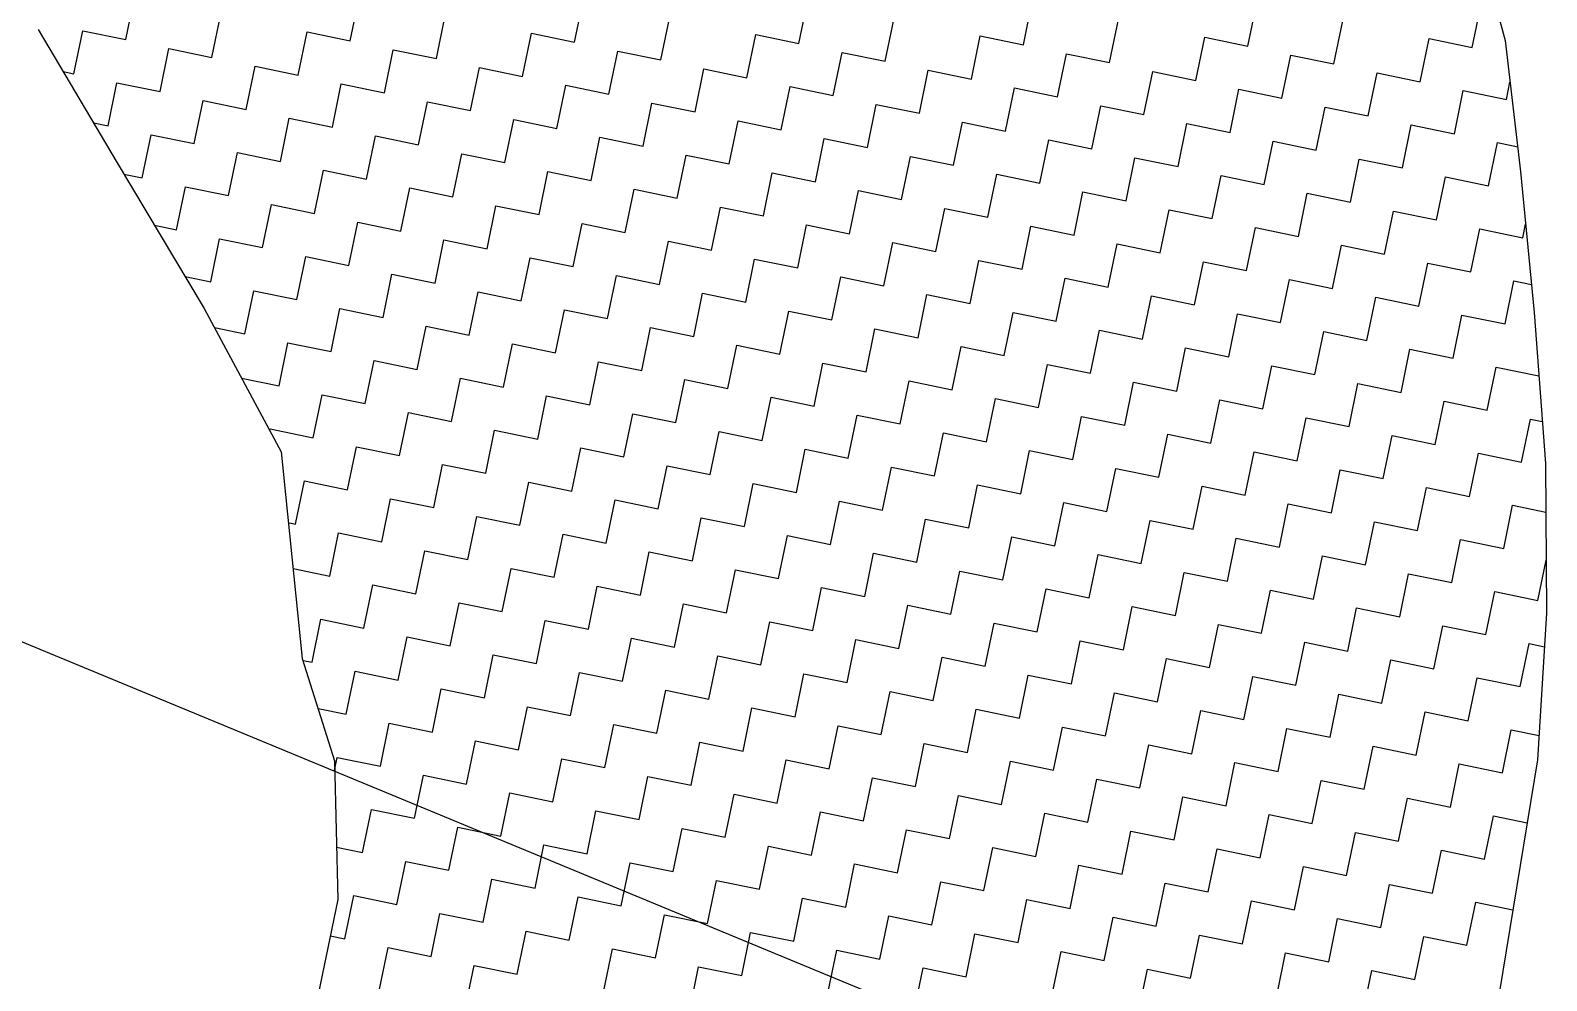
# Model space of a CAD drawing. Header units: metres. Extents: x 280043 to 281054, y 2047152 to 2048652.
# Drawn here: x 280741.4 to 280826.8, y 2048260.3 to 2048313.7 of the extents above; entities that cross this region are included whole.
import ezdxf

# ---------------------------------------------------------------- set-up
doc = ezdxf.new("R2010")
doc.units = ezdxf.units.M
doc.layers.add('POLY_HATCH', color=12, linetype='Continuous')
doc.layers.add('POLY_PARCEL', color=6, linetype='Continuous')

msp = doc.modelspace()

# ---------------------------------------------------------------- linework, layer by layer
at = {"layer": 'POLY_HATCH'}
for p, q in [((280822.395, 2048320.756), (280824.42, 2048313.16)), ((280741.894, 2048313.775), (280746.335, 2048306.279)), ((280824.42, 2048313.16), (280825.297, 2048305.8)), ((280746.335, 2048306.279), (280751.232, 2048298.09)), ((280825.297, 2048305.8), (280826.056, 2048297.866)), ((280751.232, 2048298.09), (280755.554, 2048290.02)), ((280826.056, 2048297.866), (280826.697, 2048289.359)), ((280755.554, 2048290.02), (280756.752, 2048278.407)), ((280826.697, 2048289.359), (280826.763, 2048280.969)), ((280826.763, 2048280.969), (280826.256, 2048272.699)), ((280756.752, 2048278.407), (280758.558, 2048272.65)), ((280758.558, 2048272.65), (280758.743, 2048264.835)), ((280826.256, 2048272.699), (280823.873, 2048258.234)), ((280758.743, 2048264.835), (280756.968, 2048256.227))]:
    msp.add_line(p, q, dxfattribs=at)
at = {"layer": 'POLY_HATCH', "linetype": 'Continuous'}
for p, q in [((280746.82, 2048313.213), (280747.32, 2048315.638)), ((280759.445, 2048313.139), (280759.945, 2048315.564)), ((280772.071, 2048313.064), (280772.571, 2048315.489)), ((280784.696, 2048312.99), (280785.196, 2048315.415)), ((280797.321, 2048312.915), (280797.821, 2048315.341)), ((280751.67, 2048312.213), (280752.17, 2048314.638)), ((280764.296, 2048312.139), (280764.795, 2048314.564)), ((280776.921, 2048312.065), (280777.421, 2048314.49)), ((280809.947, 2048312.841), (280810.447, 2048315.266)), ((280822.572, 2048312.767), (280823.072, 2048315.192)), ((280743.895, 2048311.288), (280744.395, 2048313.713)), ((280744.395, 2048313.713), (280746.82, 2048313.213)), ((280756.52, 2048311.214), (280757.02, 2048313.639)), ((280757.02, 2048313.639), (280759.445, 2048313.139)), ((280789.546, 2048311.99), (280790.046, 2048314.415)), ((280802.171, 2048311.916), (280802.671, 2048314.341)), ((280814.797, 2048311.841), (280815.297, 2048314.266)), ((280769.146, 2048311.139), (280769.646, 2048313.564)), ((280769.646, 2048313.564), (280772.071, 2048313.064)), ((280781.771, 2048311.065), (280782.271, 2048313.49)), ((280782.271, 2048313.49), (280784.696, 2048312.99)), ((280794.396, 2048310.99), (280794.896, 2048313.415)), ((280794.896, 2048313.415), (280797.321, 2048312.915)), ((280807.022, 2048310.916), (280807.522, 2048313.341)), ((280807.522, 2048313.341), (280809.947, 2048312.841)), ((280819.647, 2048310.841), (280820.147, 2048313.266)), ((280820.147, 2048313.266), (280822.572, 2048312.767)), ((280748.745, 2048310.288), (280749.245, 2048312.713)), ((280749.245, 2048312.713), (280751.67, 2048312.213)), ((280761.371, 2048310.214), (280761.87, 2048312.639)), ((280761.87, 2048312.639), (280764.296, 2048312.139)), ((280773.996, 2048310.139), (280774.496, 2048312.564)), ((280774.496, 2048312.564), (280776.921, 2048312.065)), ((280786.621, 2048310.065), (280787.121, 2048312.49)), ((280787.121, 2048312.49), (280789.546, 2048311.99)), ((280799.247, 2048309.99), (280799.746, 2048312.416)), ((280799.746, 2048312.416), (280802.171, 2048311.916)), ((280811.872, 2048309.916), (280812.372, 2048312.341)), ((280812.372, 2048312.341), (280814.797, 2048311.841)), ((280743.294, 2048311.412), (280743.895, 2048311.288)), ((280753.595, 2048309.288), (280754.095, 2048311.713)), ((280754.095, 2048311.713), (280756.52, 2048311.214)), ((280766.221, 2048309.214), (280766.721, 2048311.639)), ((280766.721, 2048311.639), (280769.146, 2048311.139)), ((280778.846, 2048309.14), (280779.346, 2048311.565)), ((280779.346, 2048311.565), (280781.771, 2048311.065)), ((280791.471, 2048309.065), (280791.971, 2048311.49)), ((280791.971, 2048311.49), (280794.396, 2048310.99)), ((280804.097, 2048308.991), (280804.597, 2048311.416)), ((280804.597, 2048311.416), (280807.022, 2048310.916)), ((280816.722, 2048308.916), (280817.222, 2048311.341)), ((280817.222, 2048311.341), (280819.647, 2048310.841)), ((280745.82, 2048308.363), (280746.32, 2048310.788)), ((280746.32, 2048310.788), (280748.745, 2048310.288)), ((280758.446, 2048308.289), (280758.946, 2048310.714)), ((280758.946, 2048310.714), (280761.371, 2048310.214)), ((280771.071, 2048308.214), (280771.571, 2048310.639)), ((280771.571, 2048310.639), (280773.996, 2048310.139)), ((280783.696, 2048308.14), (280784.196, 2048310.565)), ((280784.196, 2048310.565), (280786.621, 2048310.065)), ((280796.322, 2048308.065), (280796.821, 2048310.49)), ((280796.821, 2048310.49), (280799.247, 2048309.99)), ((280808.947, 2048307.991), (280809.447, 2048310.416)), ((280809.447, 2048310.416), (280811.872, 2048309.916)), ((280821.572, 2048307.916), (280822.072, 2048310.341)), ((280822.072, 2048310.341), (280824.497, 2048309.842)), ((280824.497, 2048309.842), (280824.699, 2048310.821)), ((280750.67, 2048307.363), (280751.17, 2048309.788)), ((280751.17, 2048309.788), (280753.595, 2048309.288)), ((280763.296, 2048307.289), (280763.796, 2048309.714)), ((280763.796, 2048309.714), (280766.221, 2048309.214)), ((280775.921, 2048307.214), (280776.421, 2048309.639)), ((280776.421, 2048309.639), (280778.846, 2048309.14)), ((280788.546, 2048307.14), (280789.046, 2048309.565)), ((280789.046, 2048309.565), (280791.471, 2048309.065)), ((280801.172, 2048307.065), (280801.672, 2048309.491)), ((280801.672, 2048309.491), (280804.097, 2048308.991)), ((280813.797, 2048306.991), (280814.297, 2048309.416)), ((280814.297, 2048309.416), (280816.722, 2048308.916)), ((280745, 2048308.532), (280745.82, 2048308.363)), ((280755.521, 2048306.363), (280756.021, 2048308.788)), ((280756.021, 2048308.788), (280758.446, 2048308.289)), ((280768.146, 2048306.289), (280768.646, 2048308.714)), ((280768.646, 2048308.714), (280771.071, 2048308.214)), ((280780.771, 2048306.215), (280781.271, 2048308.64)), ((280781.271, 2048308.64), (280783.696, 2048308.14)), ((280793.397, 2048306.14), (280793.896, 2048308.565)), ((280793.896, 2048308.565), (280796.322, 2048308.065)), ((280806.022, 2048306.066), (280806.522, 2048308.491)), ((280806.522, 2048308.491), (280808.947, 2048307.991)), ((280747.745, 2048305.438), (280748.245, 2048307.863)), ((280748.245, 2048307.863), (280750.67, 2048307.363)), ((280760.371, 2048305.364), (280760.871, 2048307.789)), ((280760.871, 2048307.789), (280763.296, 2048307.289)), ((280772.996, 2048305.289), (280773.496, 2048307.714)), ((280773.496, 2048307.714), (280775.921, 2048307.214)), ((280785.621, 2048305.215), (280786.121, 2048307.64)), ((280786.121, 2048307.64), (280788.546, 2048307.14)), ((280818.647, 2048305.991), (280819.147, 2048308.416)), ((280819.147, 2048308.416), (280821.572, 2048307.916)), ((280752.596, 2048304.438), (280753.096, 2048306.863)), ((280753.096, 2048306.863), (280755.521, 2048306.363)), ((280765.221, 2048304.364), (280765.721, 2048306.789)), ((280765.721, 2048306.789), (280768.146, 2048306.289)), ((280798.247, 2048305.14), (280798.747, 2048307.565)), ((280798.747, 2048307.565), (280801.172, 2048307.065)), ((280810.872, 2048305.066), (280811.372, 2048307.491)), ((280811.372, 2048307.491), (280813.797, 2048306.991)), ((280823.497, 2048304.991), (280823.997, 2048307.416)), ((280823.997, 2048307.416), (280825.133, 2048307.182)), ((280777.846, 2048304.289), (280778.346, 2048306.714)), ((280778.346, 2048306.714), (280780.771, 2048306.215)), ((280790.472, 2048304.215), (280790.971, 2048306.64)), ((280790.971, 2048306.64), (280793.397, 2048306.14)), ((280803.097, 2048304.14), (280803.597, 2048306.566)), ((280803.597, 2048306.566), (280806.022, 2048306.066)), ((280815.722, 2048304.066), (280816.222, 2048306.491)), ((280816.222, 2048306.491), (280818.647, 2048305.991)), ((280746.71, 2048305.651), (280747.745, 2048305.438)), ((280757.446, 2048303.438), (280757.946, 2048305.864)), ((280757.946, 2048305.864), (280760.371, 2048305.364)), ((280770.071, 2048303.364), (280770.571, 2048305.789)), ((280770.571, 2048305.789), (280772.996, 2048305.289)), ((280782.696, 2048303.29), (280783.196, 2048305.715)), ((280783.196, 2048305.715), (280785.621, 2048305.215)), ((280795.322, 2048303.215), (280795.822, 2048305.64)), ((280795.822, 2048305.64), (280798.247, 2048305.14)), ((280807.947, 2048303.141), (280808.447, 2048305.566)), ((280808.447, 2048305.566), (280810.872, 2048305.066)), ((280820.572, 2048303.066), (280821.072, 2048305.491)), ((280821.072, 2048305.491), (280823.497, 2048304.991)), ((280749.671, 2048302.513), (280750.171, 2048304.938)), ((280750.171, 2048304.938), (280752.596, 2048304.438)), ((280762.296, 2048302.439), (280762.796, 2048304.864)), ((280762.796, 2048304.864), (280765.221, 2048304.364)), ((280774.921, 2048302.364), (280775.421, 2048304.789)), ((280775.421, 2048304.789), (280777.846, 2048304.289)), ((280787.547, 2048302.29), (280788.046, 2048304.715)), ((280788.046, 2048304.715), (280790.472, 2048304.215)), ((280800.172, 2048302.215), (280800.672, 2048304.64)), ((280800.672, 2048304.64), (280803.097, 2048304.14)), ((280812.797, 2048302.141), (280813.297, 2048304.566)), ((280813.297, 2048304.566), (280815.722, 2048304.066)), ((280754.521, 2048301.513), (280755.021, 2048303.938)), ((280755.021, 2048303.938), (280757.446, 2048303.438)), ((280767.146, 2048301.439), (280767.646, 2048303.864)), ((280767.646, 2048303.864), (280770.071, 2048303.364)), ((280779.771, 2048301.364), (280780.271, 2048303.789)), ((280780.271, 2048303.789), (280782.696, 2048303.29)), ((280792.397, 2048301.29), (280792.897, 2048303.715)), ((280792.897, 2048303.715), (280795.322, 2048303.215)), ((280805.022, 2048301.215), (280805.522, 2048303.641)), ((280805.522, 2048303.641), (280807.947, 2048303.141)), ((280817.647, 2048301.141), (280818.147, 2048303.566)), ((280818.147, 2048303.566), (280820.572, 2048303.066)), ((280748.435, 2048302.768), (280749.671, 2048302.513)), ((280759.371, 2048300.513), (280759.871, 2048302.939)), ((280759.871, 2048302.939), (280762.296, 2048302.439)), ((280771.996, 2048300.439), (280772.496, 2048302.864)), ((280772.496, 2048302.864), (280774.921, 2048302.364)), ((280784.622, 2048300.365), (280785.121, 2048302.79)), ((280785.121, 2048302.79), (280787.547, 2048302.29)), ((280797.247, 2048300.29), (280797.747, 2048302.715)), ((280797.747, 2048302.715), (280800.172, 2048302.215)), ((280809.872, 2048300.216), (280810.372, 2048302.641)), ((280810.372, 2048302.641), (280812.797, 2048302.141)), ((280822.498, 2048300.141), (280822.997, 2048302.566)), ((280822.997, 2048302.566), (280825.423, 2048302.066)), ((280825.423, 2048302.066), (280825.581, 2048302.835)), ((280751.596, 2048299.588), (280752.096, 2048302.013)), ((280752.096, 2048302.013), (280754.521, 2048301.513)), ((280764.221, 2048299.514), (280764.721, 2048301.939)), ((280764.721, 2048301.939), (280767.146, 2048301.439)), ((280776.846, 2048299.439), (280777.346, 2048301.864)), ((280777.346, 2048301.864), (280779.771, 2048301.364)), ((280789.472, 2048299.365), (280789.972, 2048301.79)), ((280789.972, 2048301.79), (280792.397, 2048301.29)), ((280802.097, 2048299.29), (280802.597, 2048301.715)), ((280802.597, 2048301.715), (280805.022, 2048301.215)), ((280814.722, 2048299.216), (280815.222, 2048301.641)), ((280815.222, 2048301.641), (280817.647, 2048301.141)), ((280756.446, 2048298.588), (280756.946, 2048301.013)), ((280756.946, 2048301.013), (280759.371, 2048300.513)), ((280769.071, 2048298.514), (280769.571, 2048300.939)), ((280769.571, 2048300.939), (280771.996, 2048300.439)), ((280781.697, 2048298.439), (280782.197, 2048300.864)), ((280782.197, 2048300.864), (280784.622, 2048300.365)), ((280794.322, 2048298.365), (280794.822, 2048300.79)), ((280794.822, 2048300.79), (280797.247, 2048300.29)), ((280761.296, 2048297.588), (280761.796, 2048300.014)), ((280761.796, 2048300.014), (280764.221, 2048299.514)), ((280773.921, 2048297.514), (280774.421, 2048299.939)), ((280774.421, 2048299.939), (280776.846, 2048299.439)), ((280806.947, 2048298.291), (280807.447, 2048300.716)), ((280807.447, 2048300.716), (280809.872, 2048300.216)), ((280819.573, 2048298.216), (280820.072, 2048300.641)), ((280820.072, 2048300.641), (280822.498, 2048300.141)), ((280750.159, 2048299.884), (280751.596, 2048299.588)), ((280753.521, 2048296.663), (280754.021, 2048299.088)), ((280754.021, 2048299.088), (280756.446, 2048298.588)), ((280786.547, 2048297.44), (280787.047, 2048299.865)), ((280787.047, 2048299.865), (280789.472, 2048299.365)), ((280799.172, 2048297.365), (280799.672, 2048299.79)), ((280799.672, 2048299.79), (280802.097, 2048299.29)), ((280811.797, 2048297.291), (280812.297, 2048299.716)), ((280812.297, 2048299.716), (280814.722, 2048299.216)), ((280824.423, 2048297.216), (280824.923, 2048299.641)), ((280824.923, 2048299.641), (280825.906, 2048299.439)), ((280766.146, 2048296.589), (280766.646, 2048299.014)), ((280766.646, 2048299.014), (280769.071, 2048298.514)), ((280778.772, 2048296.514), (280779.272, 2048298.939)), ((280779.272, 2048298.939), (280781.697, 2048298.439)), ((280791.397, 2048296.44), (280791.897, 2048298.865)), ((280791.897, 2048298.865), (280794.322, 2048298.365)), ((280804.022, 2048296.365), (280804.522, 2048298.79)), ((280804.522, 2048298.79), (280806.947, 2048298.291)), ((280816.648, 2048296.291), (280817.147, 2048298.716)), ((280817.147, 2048298.716), (280819.573, 2048298.216)), ((280758.371, 2048295.663), (280758.871, 2048298.088)), ((280758.871, 2048298.088), (280761.296, 2048297.588)), ((280770.996, 2048295.589), (280771.496, 2048298.014)), ((280771.496, 2048298.014), (280773.921, 2048297.514)), ((280783.622, 2048295.514), (280784.122, 2048297.939)), ((280784.122, 2048297.939), (280786.547, 2048297.44)), ((280796.247, 2048295.44), (280796.747, 2048297.865)), ((280796.747, 2048297.865), (280799.172, 2048297.365)), ((280808.872, 2048295.366), (280809.372, 2048297.791)), ((280809.372, 2048297.791), (280811.797, 2048297.291)), ((280821.498, 2048295.291), (280821.998, 2048297.716)), ((280821.998, 2048297.716), (280824.423, 2048297.216)), ((280751.807, 2048297.016), (280753.521, 2048296.663)), ((280763.221, 2048294.663), (280763.721, 2048297.089)), ((280763.721, 2048297.089), (280766.146, 2048296.589)), ((280775.847, 2048294.589), (280776.347, 2048297.014)), ((280776.347, 2048297.014), (280778.772, 2048296.514)), ((280788.472, 2048294.515), (280788.972, 2048296.94)), ((280788.972, 2048296.94), (280791.397, 2048296.44)), ((280801.097, 2048294.44), (280801.597, 2048296.865)), ((280801.597, 2048296.865), (280804.022, 2048296.365)), ((280813.723, 2048294.366), (280814.222, 2048296.791)), ((280814.222, 2048296.791), (280816.648, 2048296.291)), ((280755.446, 2048293.738), (280755.946, 2048296.163)), ((280755.946, 2048296.163), (280758.371, 2048295.663)), ((280768.071, 2048293.664), (280768.571, 2048296.089)), ((280768.571, 2048296.089), (280770.996, 2048295.589)), ((280780.697, 2048293.589), (280781.197, 2048296.014)), ((280781.197, 2048296.014), (280783.622, 2048295.514)), ((280793.322, 2048293.515), (280793.822, 2048295.94)), ((280793.822, 2048295.94), (280796.247, 2048295.44)), ((280805.947, 2048293.44), (280806.447, 2048295.865)), ((280806.447, 2048295.865), (280808.872, 2048295.366)), ((280818.573, 2048293.366), (280819.073, 2048295.791)), ((280819.073, 2048295.791), (280821.498, 2048295.291)), ((280760.296, 2048292.738), (280760.796, 2048295.163)), ((280760.796, 2048295.163), (280763.221, 2048294.663)), ((280772.922, 2048292.664), (280773.422, 2048295.089)), ((280773.422, 2048295.089), (280775.847, 2048294.589)), ((280785.547, 2048292.589), (280786.047, 2048295.015)), ((280786.047, 2048295.015), (280788.472, 2048294.515)), ((280798.172, 2048292.515), (280798.672, 2048294.94)), ((280798.672, 2048294.94), (280801.097, 2048294.44)), ((280810.798, 2048292.441), (280811.297, 2048294.866)), ((280811.297, 2048294.866), (280813.723, 2048294.366)), ((280753.329, 2048294.175), (280755.446, 2048293.738)), ((280765.146, 2048291.738), (280765.646, 2048294.164)), ((280765.646, 2048294.164), (280768.071, 2048293.664)), ((280777.772, 2048291.664), (280778.272, 2048294.089)), ((280778.272, 2048294.089), (280780.697, 2048293.589)), ((280790.397, 2048291.59), (280790.897, 2048294.015)), ((280790.897, 2048294.015), (280793.322, 2048293.515)), ((280823.423, 2048292.366), (280823.923, 2048294.791)), ((280823.923, 2048294.791), (280826.325, 2048294.296)), ((280757.371, 2048290.813), (280757.871, 2048293.238)), ((280757.871, 2048293.238), (280760.296, 2048292.738)), ((280769.997, 2048290.739), (280770.497, 2048293.164)), ((280770.497, 2048293.164), (280772.922, 2048292.664)), ((280803.022, 2048291.515), (280803.522, 2048293.94)), ((280803.522, 2048293.94), (280805.947, 2048293.44)), ((280815.648, 2048291.441), (280816.148, 2048293.866)), ((280816.148, 2048293.866), (280818.573, 2048293.366)), ((280782.622, 2048290.664), (280783.122, 2048293.089)), ((280783.122, 2048293.089), (280785.547, 2048292.589)), ((280795.247, 2048290.59), (280795.747, 2048293.015)), ((280795.747, 2048293.015), (280798.172, 2048292.515)), ((280807.873, 2048290.515), (280808.372, 2048292.94)), ((280808.372, 2048292.94), (280810.798, 2048292.441)), ((280820.498, 2048290.441), (280820.998, 2048292.866)), ((280820.998, 2048292.866), (280823.423, 2048292.366)), ((280762.222, 2048289.813), (280762.721, 2048292.238)), ((280762.721, 2048292.238), (280765.146, 2048291.738)), ((280774.847, 2048289.739), (280775.347, 2048292.164)), ((280775.347, 2048292.164), (280777.772, 2048291.664)), ((280787.472, 2048289.664), (280787.972, 2048292.09)), ((280787.972, 2048292.09), (280790.397, 2048291.59)), ((280800.097, 2048289.59), (280800.597, 2048292.015)), ((280800.597, 2048292.015), (280803.022, 2048291.515)), ((280812.723, 2048289.516), (280813.223, 2048291.941)), ((280813.223, 2048291.941), (280815.648, 2048291.441)), ((280825.348, 2048289.441), (280825.848, 2048291.866)), ((280825.848, 2048291.866), (280826.519, 2048291.728)), ((280754.923, 2048291.199), (280754.946, 2048291.313)), ((280754.946, 2048291.313), (280757.371, 2048290.813)), ((280767.072, 2048288.814), (280767.572, 2048291.239)), ((280767.572, 2048291.239), (280769.997, 2048290.739)), ((280779.697, 2048288.739), (280780.197, 2048291.164)), ((280780.197, 2048291.164), (280782.622, 2048290.664)), ((280792.322, 2048288.665), (280792.822, 2048291.09)), ((280792.822, 2048291.09), (280795.247, 2048290.59)), ((280804.948, 2048288.59), (280805.448, 2048291.015)), ((280805.448, 2048291.015), (280807.873, 2048290.515)), ((280817.573, 2048288.516), (280818.073, 2048290.941)), ((280818.073, 2048290.941), (280820.498, 2048290.441)), ((280759.297, 2048287.888), (280759.796, 2048290.313)), ((280759.796, 2048290.313), (280762.222, 2048289.813)), ((280771.922, 2048287.814), (280772.422, 2048290.239)), ((280772.422, 2048290.239), (280774.847, 2048289.739)), ((280784.547, 2048287.739), (280785.047, 2048290.164)), ((280785.047, 2048290.164), (280787.472, 2048289.664)), ((280797.172, 2048287.665), (280797.672, 2048290.09)), ((280797.672, 2048290.09), (280800.097, 2048289.59)), ((280809.798, 2048287.59), (280810.298, 2048290.015)), ((280810.298, 2048290.015), (280812.723, 2048289.516)), ((280822.423, 2048287.516), (280822.923, 2048289.941)), ((280822.923, 2048289.941), (280825.348, 2048289.441)), ((280764.147, 2048286.888), (280764.647, 2048289.313)), ((280764.647, 2048289.313), (280767.072, 2048288.814)), ((280776.772, 2048286.814), (280777.272, 2048289.239)), ((280777.272, 2048289.239), (280779.697, 2048288.739)), ((280789.397, 2048286.739), (280789.897, 2048289.165)), ((280789.897, 2048289.165), (280792.322, 2048288.665)), ((280802.023, 2048286.665), (280802.523, 2048289.09)), ((280802.523, 2048289.09), (280804.948, 2048288.59)), ((280814.648, 2048286.591), (280815.148, 2048289.016)), ((280815.148, 2048289.016), (280817.573, 2048288.516)), ((280756.372, 2048285.963), (280756.871, 2048288.388)), ((280756.871, 2048288.388), (280759.297, 2048287.888)), ((280768.997, 2048285.889), (280769.497, 2048288.314)), ((280769.497, 2048288.314), (280771.922, 2048287.814)), ((280781.622, 2048285.814), (280782.122, 2048288.239)), ((280782.122, 2048288.239), (280784.547, 2048287.739)), ((280794.247, 2048285.74), (280794.747, 2048288.165)), ((280794.747, 2048288.165), (280797.172, 2048287.665)), ((280806.873, 2048285.665), (280807.373, 2048288.09)), ((280807.373, 2048288.09), (280809.798, 2048287.59)), ((280819.498, 2048285.591), (280819.998, 2048288.016)), ((280819.998, 2048288.016), (280822.423, 2048287.516)), ((280761.222, 2048284.963), (280761.722, 2048287.388)), ((280761.722, 2048287.388), (280764.147, 2048286.888)), ((280773.847, 2048284.889), (280774.347, 2048287.314)), ((280774.347, 2048287.314), (280776.772, 2048286.814)), ((280786.472, 2048284.814), (280786.972, 2048287.239)), ((280786.972, 2048287.239), (280789.397, 2048286.739)), ((280799.098, 2048284.74), (280799.598, 2048287.165)), ((280799.598, 2048287.165), (280802.023, 2048286.665)), ((280766.072, 2048283.963), (280766.572, 2048286.388)), ((280766.572, 2048286.388), (280768.997, 2048285.889)), ((280778.697, 2048283.889), (280779.197, 2048286.314)), ((280779.197, 2048286.314), (280781.622, 2048285.814)), ((280811.723, 2048284.665), (280812.223, 2048287.09)), ((280812.223, 2048287.09), (280814.648, 2048286.591)), ((280824.348, 2048284.591), (280824.848, 2048287.016)), ((280824.848, 2048287.016), (280826.719, 2048286.63)), ((280755.964, 2048286.047), (280756.372, 2048285.963)), ((280758.297, 2048283.038), (280758.797, 2048285.463)), ((280758.797, 2048285.463), (280761.222, 2048284.963)), ((280791.322, 2048283.814), (280791.822, 2048286.24)), ((280791.822, 2048286.24), (280794.247, 2048285.74)), ((280803.948, 2048283.74), (280804.448, 2048286.165)), ((280804.448, 2048286.165), (280806.873, 2048285.665)), ((280816.573, 2048283.666), (280817.073, 2048286.091)), ((280817.073, 2048286.091), (280819.498, 2048285.591)), ((280770.922, 2048282.964), (280771.422, 2048285.389)), ((280771.422, 2048285.389), (280773.847, 2048284.889)), ((280783.547, 2048282.889), (280784.047, 2048285.314)), ((280784.047, 2048285.314), (280786.472, 2048284.814)), ((280796.173, 2048282.815), (280796.673, 2048285.24)), ((280796.673, 2048285.24), (280799.098, 2048284.74)), ((280808.798, 2048282.74), (280809.298, 2048285.165)), ((280809.298, 2048285.165), (280811.723, 2048284.665)), ((280821.423, 2048282.666), (280821.923, 2048285.091)), ((280821.923, 2048285.091), (280824.348, 2048284.591)), ((280763.147, 2048282.038), (280763.647, 2048284.463)), ((280763.647, 2048284.463), (280766.072, 2048283.963)), ((280775.772, 2048281.964), (280776.272, 2048284.389)), ((280776.272, 2048284.389), (280778.697, 2048283.889)), ((280788.398, 2048281.889), (280788.897, 2048284.314)), ((280788.897, 2048284.314), (280791.322, 2048283.814)), ((280801.023, 2048281.815), (280801.523, 2048284.24)), ((280801.523, 2048284.24), (280803.948, 2048283.74)), ((280813.648, 2048281.74), (280814.148, 2048284.165)), ((280814.148, 2048284.165), (280816.573, 2048283.666)), ((280826.273, 2048281.666), (280826.74, 2048283.929)), ((280756.23, 2048283.464), (280758.297, 2048283.038)), ((280767.997, 2048281.038), (280768.497, 2048283.463)), ((280768.497, 2048283.463), (280770.922, 2048282.964)), ((280780.622, 2048280.964), (280781.122, 2048283.389)), ((280781.122, 2048283.389), (280783.547, 2048282.889)), ((280793.248, 2048280.889), (280793.748, 2048283.315)), ((280793.748, 2048283.315), (280796.173, 2048282.815)), ((280805.873, 2048280.815), (280806.373, 2048283.24)), ((280806.373, 2048283.24), (280808.798, 2048282.74)), ((280818.498, 2048280.741), (280818.998, 2048283.166)), ((280818.998, 2048283.166), (280821.423, 2048282.666)), ((280760.222, 2048280.113), (280760.722, 2048282.538)), ((280760.722, 2048282.538), (280763.147, 2048282.038)), ((280772.847, 2048280.039), (280773.347, 2048282.464)), ((280773.347, 2048282.464), (280775.772, 2048281.964)), ((280785.473, 2048279.964), (280785.972, 2048282.389)), ((280785.972, 2048282.389), (280788.398, 2048281.889)), ((280798.098, 2048279.89), (280798.598, 2048282.315)), ((280798.598, 2048282.315), (280801.023, 2048281.815)), ((280810.723, 2048279.815), (280811.223, 2048282.24)), ((280811.223, 2048282.24), (280813.648, 2048281.74)), ((280823.348, 2048279.741), (280823.848, 2048282.166)), ((280823.848, 2048282.166), (280826.273, 2048281.666)), ((280765.072, 2048279.113), (280765.572, 2048281.538)), ((280765.572, 2048281.538), (280767.997, 2048281.038)), ((280777.697, 2048279.039), (280778.197, 2048281.464)), ((280778.197, 2048281.464), (280780.622, 2048280.964)), ((280790.323, 2048278.964), (280790.823, 2048281.389)), ((280790.823, 2048281.389), (280793.248, 2048280.889)), ((280802.948, 2048278.89), (280803.448, 2048281.315)), ((280803.448, 2048281.315), (280805.873, 2048280.815)), ((280815.573, 2048278.815), (280816.073, 2048281.241)), ((280816.073, 2048281.241), (280818.498, 2048280.741)), ((280757.297, 2048278.188), (280757.797, 2048280.613)), ((280757.797, 2048280.613), (280760.222, 2048280.113)), ((280769.922, 2048278.113), (280770.422, 2048280.538)), ((280770.422, 2048280.538), (280772.847, 2048280.039)), ((280782.548, 2048278.039), (280783.047, 2048280.464)), ((280783.047, 2048280.464), (280785.473, 2048279.964)), ((280795.173, 2048277.964), (280795.673, 2048280.39)), ((280795.673, 2048280.39), (280798.098, 2048279.89)), ((280807.798, 2048277.89), (280808.298, 2048280.315)), ((280808.298, 2048280.315), (280810.723, 2048279.815)), ((280762.147, 2048277.188), (280762.647, 2048279.613)), ((280762.647, 2048279.613), (280765.072, 2048279.113)), ((280774.772, 2048277.114), (280775.272, 2048279.539)), ((280775.272, 2048279.539), (280777.697, 2048279.039)), ((280787.398, 2048277.039), (280787.898, 2048279.464)), ((280787.898, 2048279.464), (280790.323, 2048278.964)), ((280820.423, 2048277.816), (280820.923, 2048280.241)), ((280820.923, 2048280.241), (280823.348, 2048279.741)), ((280766.997, 2048276.188), (280767.497, 2048278.613)), ((280767.497, 2048278.613), (280769.922, 2048278.113)), ((280800.023, 2048276.965), (280800.523, 2048279.39)), ((280800.523, 2048279.39), (280802.948, 2048278.89)), ((280812.648, 2048276.89), (280813.148, 2048279.315)), ((280813.148, 2048279.315), (280815.573, 2048278.815)), ((280825.274, 2048276.816), (280825.774, 2048279.241)), ((280825.774, 2048279.241), (280826.646, 2048279.061)), ((280756.787, 2048278.293), (280757.297, 2048278.188)), ((280779.623, 2048276.114), (280780.122, 2048278.539)), ((280780.122, 2048278.539), (280782.548, 2048278.039)), ((280792.248, 2048276.039), (280792.748, 2048278.464)), ((280792.748, 2048278.464), (280795.173, 2048277.964)), ((280804.873, 2048275.965), (280805.373, 2048278.39)), ((280805.373, 2048278.39), (280807.798, 2048277.89)), ((280817.498, 2048275.89), (280817.998, 2048278.316)), ((280817.998, 2048278.316), (280820.423, 2048277.816)), ((280759.222, 2048275.263), (280759.722, 2048277.688)), ((280759.722, 2048277.688), (280762.147, 2048277.188)), ((280771.847, 2048275.188), (280772.347, 2048277.613)), ((280772.347, 2048277.613), (280774.772, 2048277.114)), ((280784.473, 2048275.114), (280784.973, 2048277.539)), ((280784.973, 2048277.539), (280787.398, 2048277.039)), ((280797.098, 2048275.04), (280797.598, 2048277.465)), ((280797.598, 2048277.465), (280800.023, 2048276.965)), ((280809.723, 2048274.965), (280810.223, 2048277.39)), ((280810.223, 2048277.39), (280812.648, 2048276.89)), ((280822.349, 2048274.891), (280822.849, 2048277.316)), ((280822.849, 2048277.316), (280825.274, 2048276.816)), ((280764.072, 2048274.263), (280764.572, 2048276.688)), ((280764.572, 2048276.688), (280766.997, 2048276.188)), ((280776.698, 2048274.189), (280777.197, 2048276.614)), ((280777.197, 2048276.614), (280779.623, 2048276.114)), ((280789.323, 2048274.114), (280789.823, 2048276.539)), ((280789.823, 2048276.539), (280792.248, 2048276.039)), ((280801.948, 2048274.04), (280802.448, 2048276.465)), ((280802.448, 2048276.465), (280804.873, 2048275.965)), ((280814.573, 2048273.965), (280815.073, 2048276.39)), ((280815.073, 2048276.39), (280817.498, 2048275.89)), ((280757.636, 2048275.59), (280759.222, 2048275.263)), ((280768.922, 2048273.263), (280769.422, 2048275.688)), ((280769.422, 2048275.688), (280771.847, 2048275.188)), ((280781.548, 2048273.189), (280782.048, 2048275.614)), ((280782.048, 2048275.614), (280784.473, 2048275.114)), ((280794.173, 2048273.114), (280794.673, 2048275.539)), ((280794.673, 2048275.539), (280797.098, 2048275.04)), ((280806.798, 2048273.04), (280807.298, 2048275.465)), ((280807.298, 2048275.465), (280809.723, 2048274.965)), ((280819.424, 2048272.965), (280819.924, 2048275.391)), ((280819.924, 2048275.391), (280822.349, 2048274.891)), ((280761.147, 2048272.338), (280761.647, 2048274.763)), ((280761.647, 2048274.763), (280764.072, 2048274.263)), ((280773.773, 2048272.263), (280774.272, 2048274.688)), ((280774.272, 2048274.688), (280776.698, 2048274.189)), ((280786.398, 2048272.189), (280786.898, 2048274.614)), ((280786.898, 2048274.614), (280789.323, 2048274.114)), ((280799.023, 2048272.115), (280799.523, 2048274.54)), ((280799.523, 2048274.54), (280801.948, 2048274.04)), ((280811.649, 2048272.04), (280812.148, 2048274.465)), ((280812.148, 2048274.465), (280814.573, 2048273.965)), ((280824.274, 2048271.966), (280824.774, 2048274.391)), ((280824.774, 2048274.391), (280826.34, 2048274.068)), ((280765.997, 2048271.338), (280766.497, 2048273.763)), ((280766.497, 2048273.763), (280768.922, 2048273.263)), ((280778.623, 2048271.264), (280779.123, 2048273.689)), ((280779.123, 2048273.689), (280781.548, 2048273.189)), ((280791.248, 2048271.189), (280791.748, 2048273.614)), ((280791.748, 2048273.614), (280794.173, 2048273.114)), ((280803.873, 2048271.115), (280804.373, 2048273.54)), ((280804.373, 2048273.54), (280806.798, 2048273.04)), ((280758.571, 2048272.104), (280758.722, 2048272.838)), ((280758.722, 2048272.838), (280761.147, 2048272.338)), ((280770.848, 2048270.338), (280771.347, 2048272.763)), ((280771.347, 2048272.763), (280773.773, 2048272.263)), ((280783.473, 2048270.264), (280783.973, 2048272.689)), ((280783.973, 2048272.689), (280786.398, 2048272.189)), ((280816.499, 2048271.04), (280816.999, 2048273.465)), ((280816.999, 2048273.465), (280819.424, 2048272.965)), ((280763.072, 2048269.413), (280763.572, 2048271.838)), ((280763.572, 2048271.838), (280765.997, 2048271.338)), ((280796.098, 2048270.189), (280796.598, 2048272.614)), ((280796.598, 2048272.614), (280799.023, 2048272.115)), ((280808.724, 2048270.115), (280809.223, 2048272.54)), ((280809.223, 2048272.54), (280811.649, 2048272.04)), ((280821.349, 2048270.04), (280821.849, 2048272.466)), ((280821.849, 2048272.466), (280824.274, 2048271.966)), ((280775.698, 2048269.338), (280776.198, 2048271.763)), ((280776.198, 2048271.763), (280778.623, 2048271.264)), ((280788.323, 2048269.264), (280788.823, 2048271.689)), ((280788.823, 2048271.689), (280791.248, 2048271.189)), ((280800.948, 2048269.19), (280801.448, 2048271.615)), ((280801.448, 2048271.615), (280803.873, 2048271.115)), ((280813.574, 2048269.115), (280814.074, 2048271.54)), ((280814.074, 2048271.54), (280816.499, 2048271.04)), ((280767.923, 2048268.413), (280768.423, 2048270.838)), ((280768.423, 2048270.838), (280770.848, 2048270.338)), ((280780.548, 2048268.339), (280781.048, 2048270.764)), ((280781.048, 2048270.764), (280783.473, 2048270.264)), ((280793.173, 2048268.264), (280793.673, 2048270.689)), ((280793.673, 2048270.689), (280796.098, 2048270.189)), ((280805.799, 2048268.19), (280806.298, 2048270.615)), ((280806.298, 2048270.615), (280808.724, 2048270.115)), ((280818.424, 2048268.115), (280818.924, 2048270.54)), ((280818.924, 2048270.54), (280821.349, 2048270.04)), ((280760.147, 2048267.488), (280760.647, 2048269.913)), ((280760.647, 2048269.913), (280763.072, 2048269.413)), ((280772.773, 2048267.413), (280773.273, 2048269.838)), ((280773.273, 2048269.838), (280775.698, 2048269.338)), ((280785.398, 2048267.339), (280785.898, 2048269.764)), ((280785.898, 2048269.764), (280788.323, 2048269.264)), ((280798.023, 2048267.264), (280798.523, 2048269.689)), ((280798.523, 2048269.689), (280800.948, 2048269.19)), ((280810.649, 2048267.19), (280811.149, 2048269.615)), ((280811.149, 2048269.615), (280813.574, 2048269.115)), ((280823.274, 2048267.115), (280823.774, 2048269.541)), ((280823.774, 2048269.541), (280825.671, 2048269.149)), ((280764.998, 2048266.488), (280765.498, 2048268.913)), ((280765.498, 2048268.913), (280767.923, 2048268.413)), ((280777.623, 2048266.413), (280778.123, 2048268.839)), ((280778.123, 2048268.839), (280780.548, 2048268.339)), ((280790.248, 2048266.339), (280790.748, 2048268.764)), ((280790.748, 2048268.764), (280793.173, 2048268.264)), ((280802.874, 2048266.265), (280803.373, 2048268.69)), ((280803.373, 2048268.69), (280805.799, 2048268.19)), ((280815.499, 2048266.19), (280815.999, 2048268.615)), ((280815.999, 2048268.615), (280818.424, 2048268.115)), ((280758.673, 2048267.792), (280760.147, 2048267.488)), ((280769.848, 2048265.488), (280770.348, 2048267.913)), ((280770.348, 2048267.913), (280772.773, 2048267.413)), ((280782.473, 2048265.414), (280782.973, 2048267.839)), ((280782.973, 2048267.839), (280785.398, 2048267.339)), ((280795.098, 2048265.339), (280795.598, 2048267.764)), ((280795.598, 2048267.764), (280798.023, 2048267.264)), ((280807.724, 2048265.265), (280808.224, 2048267.69)), ((280808.224, 2048267.69), (280810.649, 2048267.19)), ((280820.349, 2048265.19), (280820.849, 2048267.615)), ((280820.849, 2048267.615), (280823.274, 2048267.115)), ((280762.073, 2048264.563), (280762.573, 2048266.988)), ((280762.573, 2048266.988), (280764.998, 2048266.488)), ((280774.698, 2048264.488), (280775.198, 2048266.913)), ((280775.198, 2048266.913), (280777.623, 2048266.413)), ((280787.323, 2048264.414), (280787.823, 2048266.839)), ((280787.823, 2048266.839), (280790.248, 2048266.339)), ((280799.949, 2048264.339), (280800.448, 2048266.764)), ((280800.448, 2048266.764), (280802.874, 2048266.265)), ((280812.574, 2048264.265), (280813.074, 2048266.69)), ((280813.074, 2048266.69), (280815.499, 2048266.19)), ((280766.923, 2048263.563), (280767.423, 2048265.988)), ((280767.423, 2048265.988), (280769.848, 2048265.488)), ((280779.548, 2048263.488), (280780.048, 2048265.914)), ((280780.048, 2048265.914), (280782.473, 2048265.414)), ((280792.173, 2048263.414), (280792.673, 2048265.839)), ((280792.673, 2048265.839), (280795.098, 2048265.339)), ((280759.148, 2048262.638), (280759.648, 2048265.063)), ((280759.648, 2048265.063), (280762.073, 2048264.563)), ((280771.773, 2048262.563), (280772.273, 2048264.988)), ((280772.273, 2048264.988), (280774.698, 2048264.488)), ((280804.799, 2048263.34), (280805.299, 2048265.765)), ((280805.299, 2048265.765), (280807.724, 2048265.265)), ((280817.424, 2048263.265), (280817.924, 2048265.69)), ((280817.924, 2048265.69), (280820.349, 2048265.19)), ((280784.398, 2048262.489), (280784.898, 2048264.914)), ((280784.898, 2048264.914), (280787.323, 2048264.414)), ((280797.024, 2048262.414), (280797.523, 2048264.839)), ((280797.523, 2048264.839), (280799.949, 2048264.339)), ((280809.649, 2048262.34), (280810.149, 2048264.765)), ((280810.149, 2048264.765), (280812.574, 2048264.265)), ((280822.274, 2048262.265), (280822.774, 2048264.69)), ((280822.774, 2048264.69), (280824.865, 2048264.259)), ((280763.998, 2048261.638), (280764.498, 2048264.063)), ((280764.498, 2048264.063), (280766.923, 2048263.563)), ((280776.623, 2048261.563), (280777.123, 2048263.988)), ((280777.123, 2048263.988), (280779.548, 2048263.488)), ((280789.248, 2048261.489), (280789.748, 2048263.914)), ((280789.748, 2048263.914), (280792.173, 2048263.414)), ((280801.874, 2048261.414), (280802.374, 2048263.839)), ((280802.374, 2048263.839), (280804.799, 2048263.34)), ((280814.499, 2048261.34), (280814.999, 2048263.765)), ((280814.999, 2048263.765), (280817.424, 2048263.265)), ((280758.325, 2048262.807), (280759.148, 2048262.638)), ((280768.848, 2048260.638), (280769.348, 2048263.063)), ((280769.348, 2048263.063), (280771.773, 2048262.563)), ((280781.473, 2048260.563), (280781.973, 2048262.989)), ((280781.973, 2048262.989), (280784.398, 2048262.489)), ((280794.099, 2048260.489), (280794.598, 2048262.914)), ((280794.598, 2048262.914), (280797.024, 2048262.414)), ((280806.724, 2048260.415), (280807.224, 2048262.84)), ((280807.224, 2048262.84), (280809.649, 2048262.34)), ((280819.349, 2048260.34), (280819.849, 2048262.765)), ((280819.849, 2048262.765), (280822.274, 2048262.265)), ((280761.073, 2048259.713), (280761.573, 2048262.138)), ((280761.573, 2048262.138), (280763.998, 2048261.638)), ((280773.698, 2048259.638), (280774.198, 2048262.063)), ((280774.198, 2048262.063), (280776.623, 2048261.563)), ((280786.323, 2048259.564), (280786.823, 2048261.989)), ((280786.823, 2048261.989), (280789.248, 2048261.489)), ((280798.949, 2048259.489), (280799.449, 2048261.914)), ((280799.449, 2048261.914), (280801.874, 2048261.414)), ((280811.574, 2048259.415), (280812.074, 2048261.84)), ((280812.074, 2048261.84), (280814.499, 2048261.34)), ((280765.923, 2048258.713), (280766.423, 2048261.138)), ((280766.423, 2048261.138), (280768.848, 2048260.638)), ((280778.548, 2048258.638), (280779.048, 2048261.063)), ((280779.048, 2048261.063), (280781.473, 2048260.563)), ((280791.174, 2048258.564), (280791.674, 2048260.989)), ((280791.674, 2048260.989), (280794.099, 2048260.489)), ((280803.799, 2048258.489), (280804.299, 2048260.914)), ((280804.299, 2048260.914), (280806.724, 2048260.415)), ((280816.424, 2048258.415), (280816.924, 2048260.84)), ((280816.924, 2048260.84), (280819.349, 2048260.34))]:
    msp.add_line(p, q, dxfattribs=at)
at = {"layer": 'POLY_PARCEL'}
msp.add_line((280825.817, 2048244.241), (280729.244, 2048284.177), dxfattribs=at)

doc.saveas('drawing.dxf')
